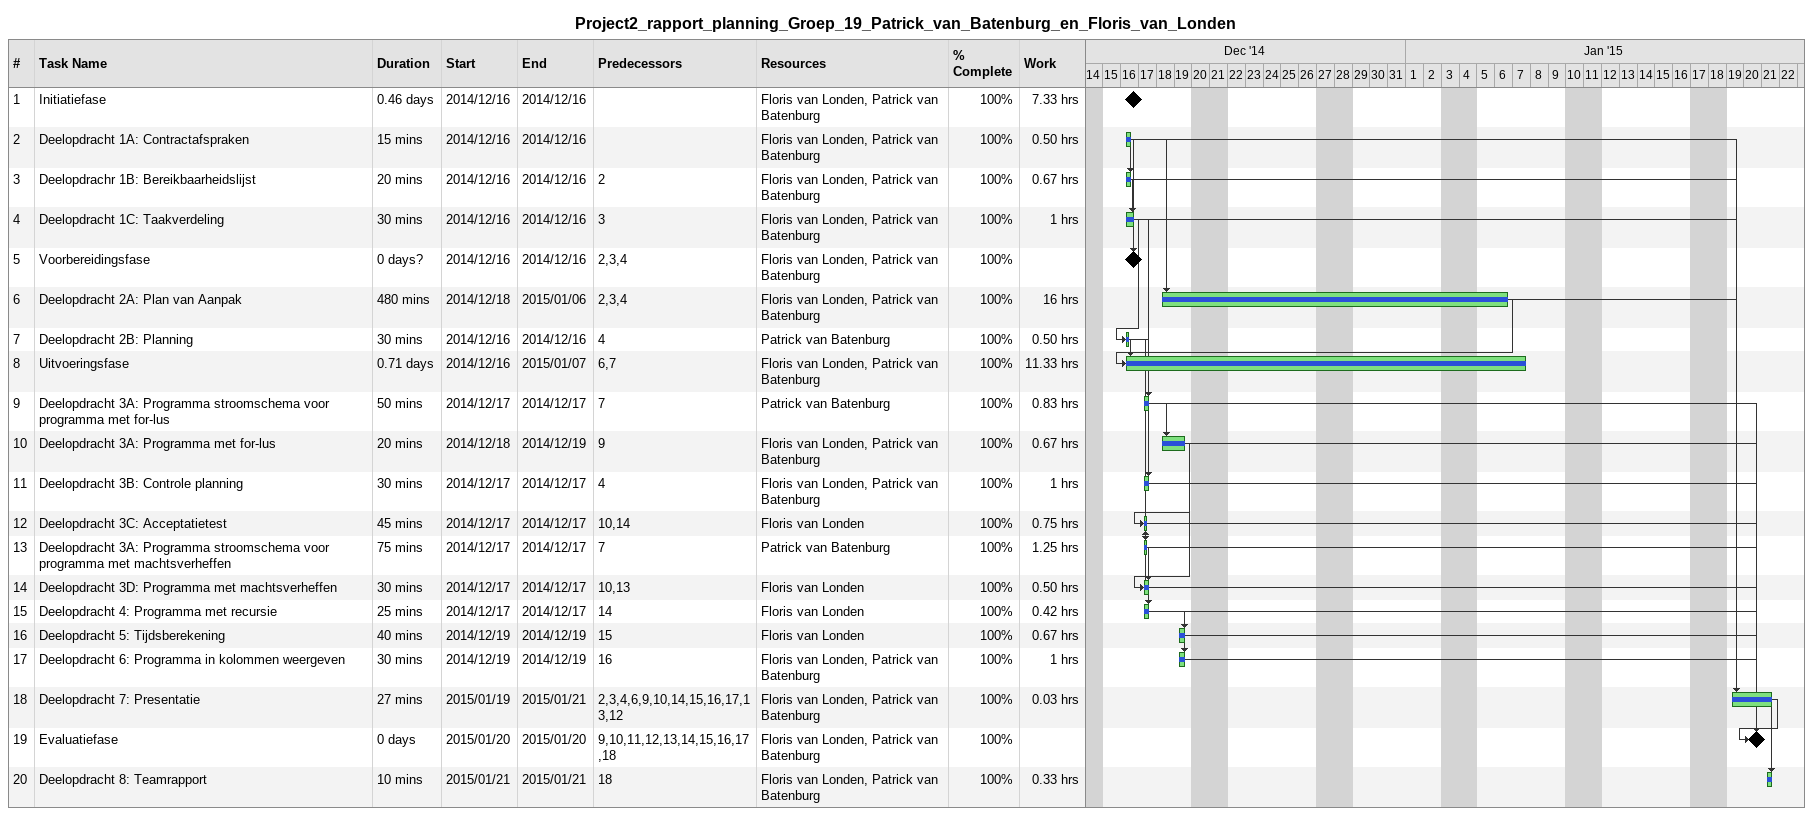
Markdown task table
Project2_rapport_planning_Groep_19_Patrick_van_Batenburg_en_Floris_van_Londen

| ID | Task | Duration | Start | Finish | Predecessors | Resources | % complete | Work (h) |
|---|---|---|---|---|---|---|---|---|
| 1 | Initiatiefase | 0.46d | 2014-12-16 | 2014-12-16 |  | Floris van Londen, Patrick van Batenburg | 100 | 7.33 |
| 2 | Deelopdracht 1A: Contractafspraken | 15min | 2014-12-16 | 2014-12-16 |  | Floris van Londen, Patrick van Batenburg | 100 | 0.50 |
| 3 | Deelopdrachr 1B: Bereikbaarheidslijst | 20min | 2014-12-16 | 2014-12-16 | 2 | Floris van Londen, Patrick van Batenburg | 100 | 0.67 |
| 4 | Deelopdracht 1C: Taakverdeling | 30min | 2014-12-16 | 2014-12-16 | 3 | Floris van Londen, Patrick van Batenburg | 100 | 1 |
| 5 | Voorbereidingsfase | 0d? | 2014-12-16 | 2014-12-16 | 2, 3, 4 | Floris van Londen, Patrick van Batenburg | 100 |  |
| 6 | Deelopdracht 2A: Plan van Aanpak | 480min | 2014-12-18 | 2015-01-06 | 2, 3, 4 | Floris van Londen, Patrick van Batenburg | 100 | 16 |
| 7 | Deelopdracht 2B: Planning | 30min | 2014-12-16 | 2014-12-16 | 4 | Patrick van Batenburg | 100 | 0.50 |
| 8 | Uitvoeringsfase | 0.71d | 2014-12-16 | 2015-01-07 | 6, 7 | Floris van Londen, Patrick van Batenburg | 100 | 11.33 |
| 9 | Deelopdracht 3A: Programma stroomschema voor programma met for-lus | 50min | 2014-12-17 | 2014-12-17 | 7 | Patrick van Batenburg | 100 | 0.83 |
| 10 | Deelopdracht 3A: Programma met for-lus | 20min | 2014-12-18 | 2014-12-19 | 9 | Floris van Londen, Patrick van Batenburg | 100 | 0.67 |
| 11 | Deelopdracht 3B: Controle planning | 30min | 2014-12-17 | 2014-12-17 | 4 | Floris van Londen, Patrick van Batenburg | 100 | 1 |
| 12 | Deelopdracht 3C: Acceptatietest | 45min | 2014-12-17 | 2014-12-17 | 10, 14 | Floris van Londen | 100 | 0.75 |
| 13 | Deelopdracht 3A: Programma stroomschema voor programma met machtsverheffen | 75min | 2014-12-17 | 2014-12-17 | 7 | Patrick van Batenburg | 100 | 1.25 |
| 14 | Deelopdracht 3D: Programma met machtsverheffen | 30min | 2014-12-17 | 2014-12-17 | 10, 13 | Floris van Londen | 100 | 0.50 |
| 15 | Deelopdracht 4: Programma met recursie | 25min | 2014-12-17 | 2014-12-17 | 14 | Floris van Londen | 100 | 0.42 |
| 16 | Deelopdracht 5: Tijdsberekening | 40min | 2014-12-19 | 2014-12-19 | 15 | Floris van Londen | 100 | 0.67 |
| 17 | Deelopdracht 6: Programma in kolommen weergeven | 30min | 2014-12-19 | 2014-12-19 | 16 | Floris van Londen, Patrick van Batenburg | 100 | 1 |
| 18 | Deelopdracht 7: Presentatie | 27min | 2015-01-19 | 2015-01-21 | 2, 3, 4, 6, 9, 10, 14, 15, 16, 17, 13, 12 | Floris van Londen, Patrick van Batenburg | 100 | 0.03 |
| 19 | Evaluatiefase | 0d | 2015-01-20 | 2015-01-20 | 9, 10, 11, 12, 13, 14, 15, 16, 17, 18 | Floris van Londen, Patrick van Batenburg | 100 |  |
| 20 | Deelopdracht 8: Teamrapport | 10min | 2015-01-21 | 2015-01-21 | 18 | Floris van Londen, Patrick van Batenburg | 100 | 0.33 |
